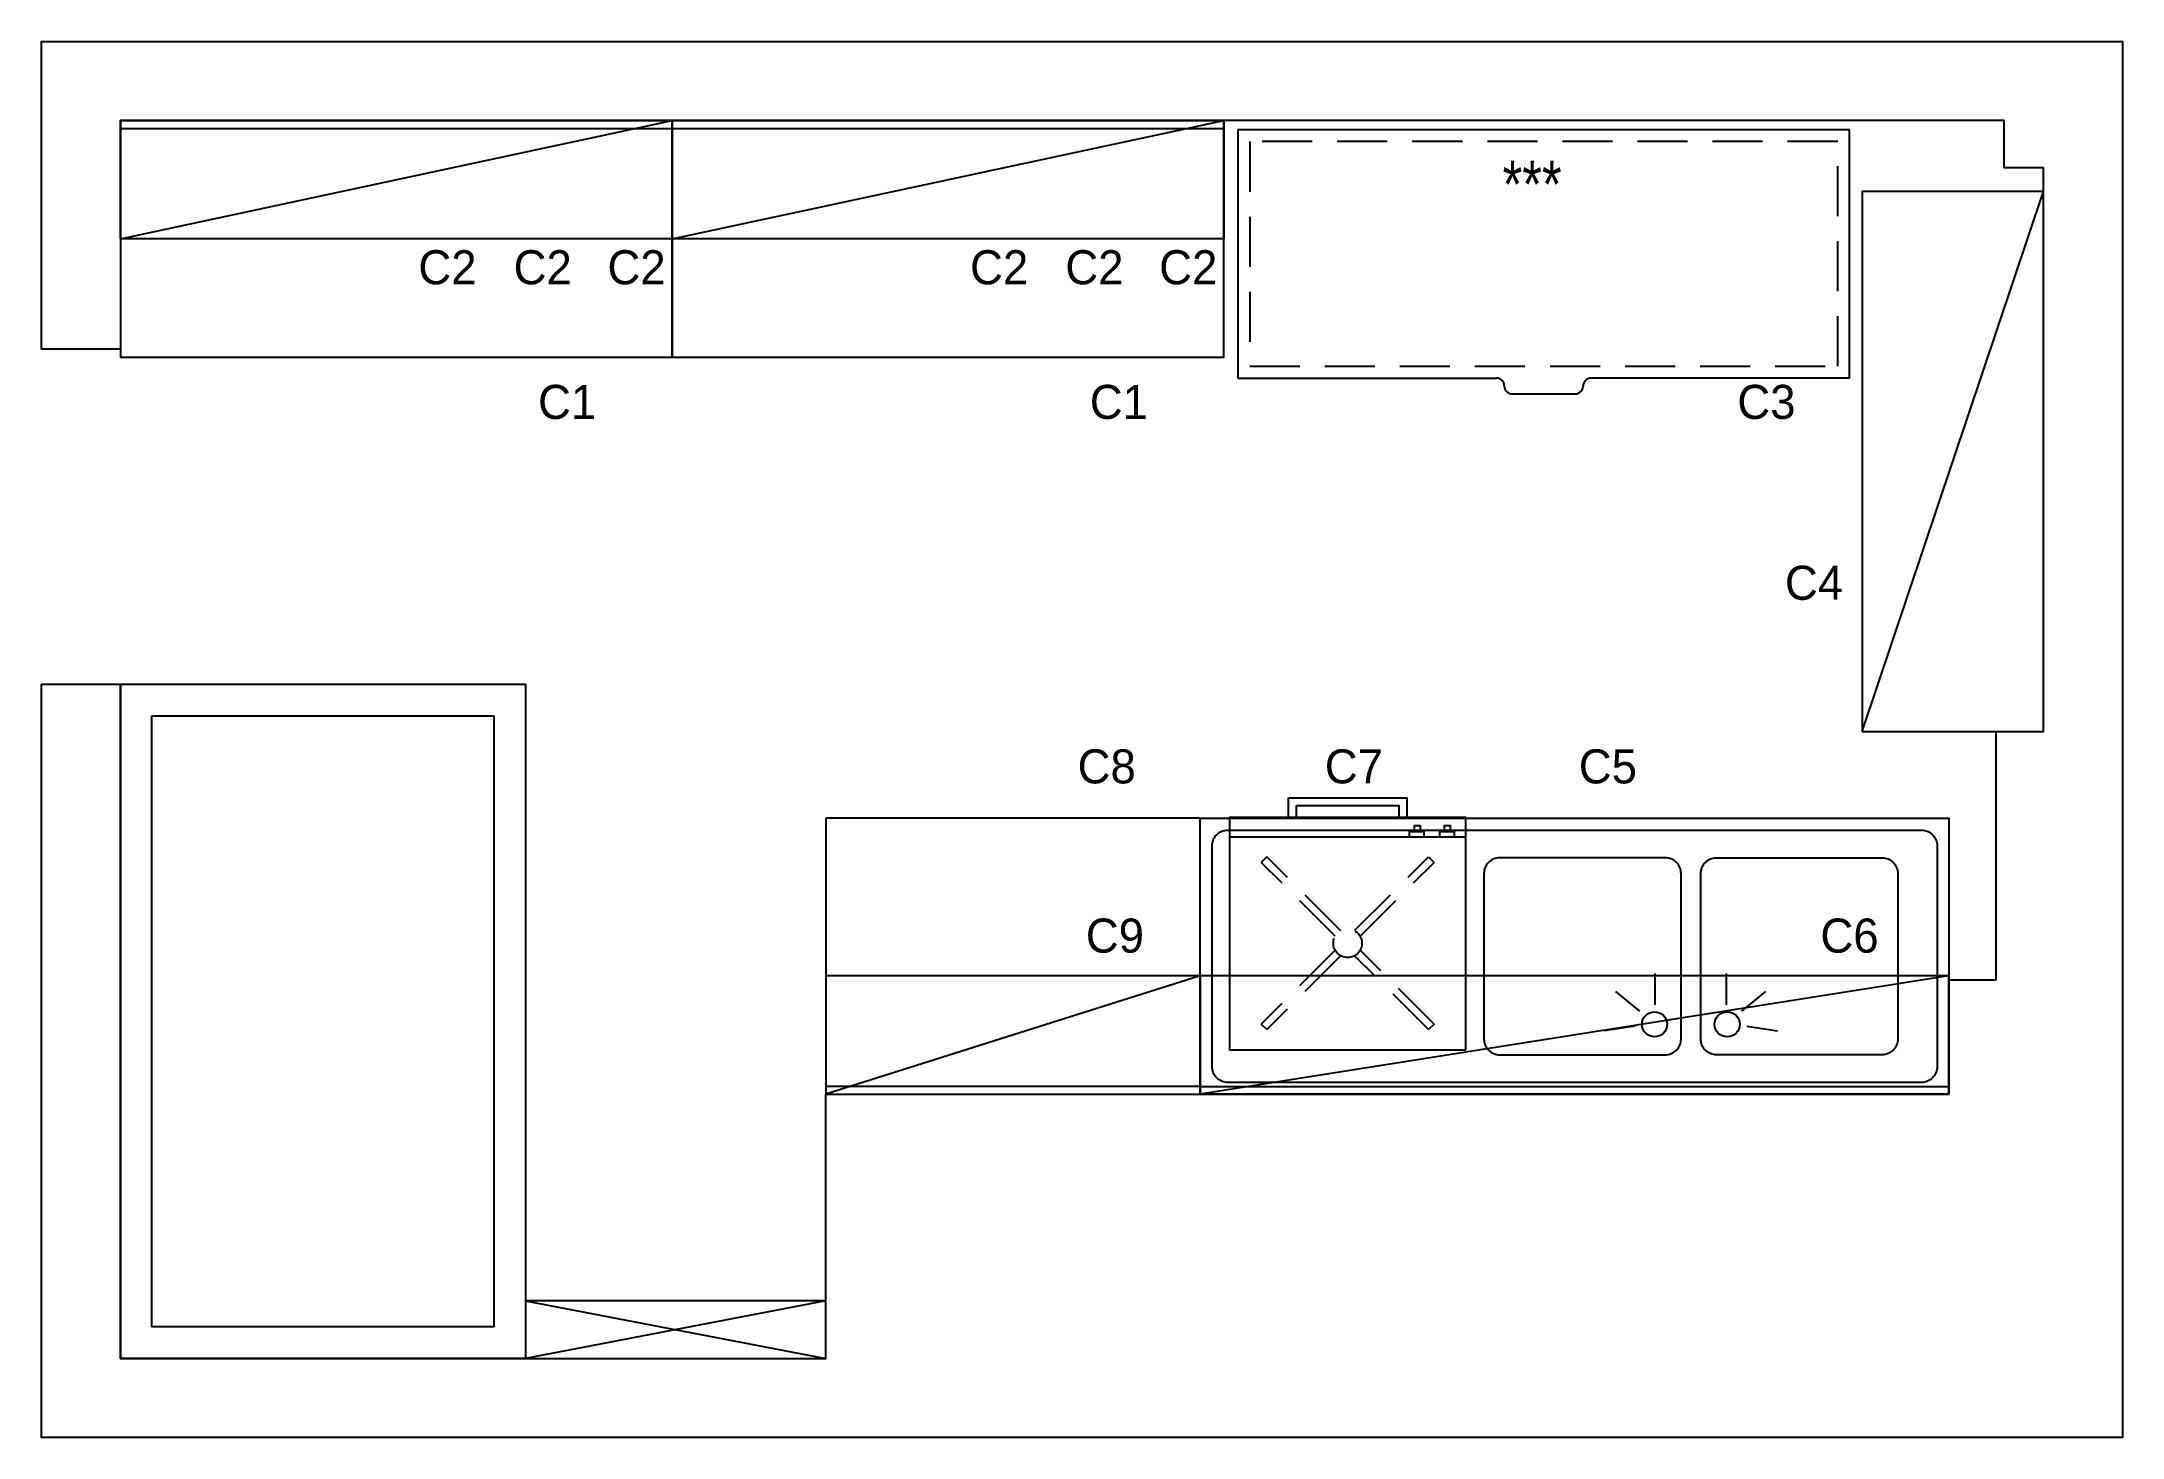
# Model space of a CAD drawing. Header units: millimetres. Extents: x 2236 to 2764, y 1042 to 1396.
import ezdxf
from ezdxf.enums import TextEntityAlignment as Align

# ---------------------------------------------------------------- set-up
doc = ezdxf.new("R2010")
doc.units = ezdxf.units.MM
doc.linetypes.add('DASHED', pattern=[19.05, 12.7, -6.35])
doc.layers.add('S2000-002 Çizgi', color=7, linetype='Continuous')
doc.layers.add('S2000-034 Soğuk Oda', color=1, linetype='Continuous')
doc.styles.add('style1', font='stylu.ttf', dxfattribs={"width": 0.8, "height": 12})
doc.styles.add('TAKSİM', font='GOTHIC.TTF', dxfattribs={"height": 20})

# ---------------------------------------------------------------- blocks, each defined once
blk = doc.blocks.new('A$C239908C3')
at = {"layer": 'S2000-002 Çizgi'}
for p, q in [((51.34, 52.76), (43.53, 53.87)), ((79.66, 52.76), (87.47, 53.87)), ((52.57, 48.95), (46.47, 43.94)), ((78.43, 48.95), (84.53, 43.94)), ((56.48, 47.29), (56.48, 39.4)), ((74.52, 47.29), (74.52, 39.4))]:
    blk.add_line(p, q, dxfattribs=at)
for points in [[(190, 68), (0, 68), (0, 70), (190, 70)], [(190, 0), (0, 0), (0, 70), (190, 70)]]:
    blk.add_lwpolyline(points, close=True, dxfattribs=at)
for points in [[(183, 3), (7, 3, -0.414214), (3, 7), (3, 63, -0.414214), (7, 67), (183, 67, -0.414214), (187, 63), (187, 7, -0.414214)], [(59, 10), (17, 10, -0.414214), (13, 14), (13, 56, -0.414214), (17, 60), (59, 60, -0.414214), (63, 56), (63, 14, -0.414214)], [(72, 10), (114, 10, 0.414214), (118, 14), (118, 56, 0.414214), (114, 60), (72, 60, 0.414214), (68, 56), (68, 14, 0.414214)]]:
    blk.add_lwpolyline(points, format="xyb", close=True, dxfattribs=at)
for centre in [(56.29, 52.26), (74.71, 52.26)]:
    blk.add_circle(centre, 3.19, dxfattribs=at)
blk = doc.blocks.new('A$C521B02A0')
at = {"layer": 'S2000-002 Çizgi'}
blk.add_line((6.65, 10), (10.64, 10), dxfattribs=at)
for points in [[(0, 64), (0, 10), (60, 10), (60, 64)], [(0, 64), (0, 5), (60, 5), (60, 64)], [(3, 10), (6.65, 10), (6.65, 8.54), (3, 8.54)], [(3.97, 8.54), (5.43, 8.54), (5.43, 7.08), (3.97, 7.08)], [(10.64, 10), (14.29, 10), (14.29, 8.54), (10.64, 8.54)], [(11.61, 8.54), (13.07, 8.54), (13.07, 7.08), (11.61, 7.08)], [(45, 0), (15, 0), (15, 5), (45, 5)], [(43, 2), (17, 2), (17, 5), (43, 5)]]:
    blk.add_lwpolyline(points, close=True, dxfattribs=at)
at = {"layer": 'S2000-002 Çizgi', "linetype": 'DASHED'}
for points in [[(8.08, 57.42), (9.49, 58.84)], [(9.49, 58.84), (28.24, 40.09)], [(31.86, 40.19), (50.51, 58.84)], [(50.51, 58.84), (51.92, 57.42)], [(8.08, 57.42), (26.83, 38.67)], [(33.27, 38.77), (51.92, 57.42)], [(26.73, 35.06), (8.08, 16.41)], [(28.14, 33.64), (9.49, 15)], [(31.76, 33.74), (50.51, 15)], [(33.17, 35.16), (51.92, 16.41)], [(9.49, 15), (8.08, 16.41)], [(50.51, 15), (51.92, 16.41)]]:
    blk.add_lwpolyline(points, dxfattribs=at)
blk.add_circle((30, 36.92), 3.63, dxfattribs=at)
blk = doc.blocks.new('A$C6F351085')
at = {"layer": 'S2000-002 Çizgi'}
for p, q in [((155.2, 67), (0, 67)), ((0, 67), (0, 4)), ((155.2, 4), (155.2, 67)), ((0, 4), (65.6, 4)), ((67.6, 2), (67.6, 2)), ((87.6, 2), (87.6, 2)), ((155.2, 4), (89.6, 4)), ((69.6, 0), (85.6, 0))]:
    blk.add_line(p, q, dxfattribs=at)
at = {"layer": 'S2000-002 Çizgi', "linetype": 'DASHED'}
blk.add_lwpolyline([(3, 7), (152.2, 7), (152.2, 64), (3, 64)], close=True, dxfattribs=at)
at = {"layer": 'S2000-002 Çizgi'}
for centre, start, end in [((65.6, 2), 0, 90), ((69.6, 2), 180, 270), ((85.6, 2), 270, 0), ((89.6, 2), 90, 180)]:
    blk.add_arc(centre, 2, start, end, dxfattribs=at)
at = {"layer": 'S2000-002 Çizgi', "style": 'style1', "width": 0.8}
blk.add_text('***', height=12, dxfattribs=at).set_placement((67.17, 47.18))

msp = doc.modelspace()

# ---------------------------------------------------------------- linework, layer by layer
for p, q in [((2255.53, 1346.35), (2395.53, 1376.35)), ((2395.53, 1346.35), (2535.53, 1376.35)), ((2697.53, 1221.35), (2743.53, 1358.35)), ((2255.53, 1318.35), (2235.53, 1318.35)), ((2235.53, 1233.35), (2255.53, 1233.35)), ((2529.53, 1159.35), (2434.53, 1129.35)), ((2719.53, 1159.35), (2529.53, 1129.35)), ((2434.53, 1076.99), (2358.28, 1062.32)), ((2358.28, 1076.99), (2434.53, 1062.32))]:
    msp.add_line(p, q)
for points in [[(2235.53, 1318.35), (2235.53, 1396.35), (2763.53, 1396.35), (2763.53, 1042.32), (2235.53, 1042.32), (2235.53, 1233.35)], [(2255.53, 1233.35), (2255.53, 1062.32), (2434.53, 1062.32), (2434.53, 1129.35), (2719.53, 1129.35), (2719.53, 1158.35), (2731.53, 1158.35), (2731.53, 1221.35), (2743.53, 1221.35), (2743.53, 1364.35), (2733.53, 1364.35), (2733.53, 1376.35), (2255.53, 1376.35), (2255.53, 1318.35)]]:
    msp.add_lwpolyline(points)
for points in [[(2255.53, 1316.35), (2395.53, 1316.35), (2395.53, 1376.35), (2255.53, 1376.35)], [(2255.53, 1374.35), (2395.53, 1374.35), (2395.53, 1376.35), (2255.53, 1376.35)], [(2255.53, 1376.35), (2395.53, 1376.35), (2395.53, 1346.35), (2255.53, 1346.35)], [(2395.53, 1316.35), (2535.53, 1316.35), (2535.53, 1376.35), (2395.53, 1376.35)], [(2395.53, 1374.35), (2535.53, 1374.35), (2535.53, 1376.35), (2395.53, 1376.35)], [(2395.53, 1376.35), (2535.53, 1376.35), (2535.53, 1346.35), (2395.53, 1346.35)], [(2697.53, 1221.35), (2743.53, 1221.35), (2743.53, 1358.35), (2697.53, 1358.35)], [(2434.53, 1129.35), (2529.53, 1129.35), (2529.53, 1199.35), (2434.53, 1199.35)], [(2434.53, 1129.35), (2529.53, 1129.35), (2529.53, 1159.35), (2434.53, 1159.35)], [(2529.53, 1129.35), (2719.53, 1129.35), (2719.53, 1159.35), (2529.53, 1159.35)], [(2529.53, 1131.35), (2434.53, 1131.35), (2434.53, 1129.35), (2529.53, 1129.35)], [(2358.28, 1062.32), (2434.53, 1062.32), (2434.53, 1076.99), (2358.28, 1076.99)]]:
    msp.add_lwpolyline(points, close=True)
at = {"layer": 'S2000-034 Soğuk Oda'}
for points in [[(2255.53, 1233.35), (2358.28, 1233.35), (2358.28, 1062.32), (2255.53, 1062.32)], [(2263.53, 1225.35), (2350.28, 1225.35), (2350.28, 1070.32), (2263.53, 1070.32)]]:
    msp.add_lwpolyline(points, close=True, dxfattribs=at)

# ---------------------------------------------------------------- block references
at = {"layer": 'S2000-002 Çizgi'}
msp.add_blockref('A$C6F351085', (2539.09, 1306.99), dxfattribs=at)
at = {"layer": 'S2000-002 Çizgi', "rotation": 180}
for name, p in [('A$C521B02A0', (2596.94, 1204.58)), ('A$C239908C3', (2719.53, 1199.35))]:
    msp.add_blockref(name, p, dxfattribs=at)

# ---------------------------------------------------------------- texts
at = {"style": 'TAKSİM'}
for s, p in [('C2', (2338.51, 1334.8)), ('C2', (2362.68, 1334.8)), ('C2', (2386.5, 1334.8)), ('C2', (2478.51, 1334.8)), ('C2', (2502.68, 1334.8)), ('C2', (2526.5, 1334.8)), ('C1', (2368.89, 1300.65)), ('C1', (2508.89, 1300.65)), ('C3', (2673.2, 1300.65)), ('C4', (2685.28, 1254.77)), ('C8', (2505.8, 1208.2)), ('C7', (2568.52, 1208.2)), ('C5', (2632.97, 1208.2)), ('C9', (2507.88, 1165.27)), ('C6', (2694.29, 1165.27))]:
    msp.add_text(s, height=8.64, dxfattribs=at).set_placement(p, align=Align.CENTER)

doc.saveas('drawing.dxf')
